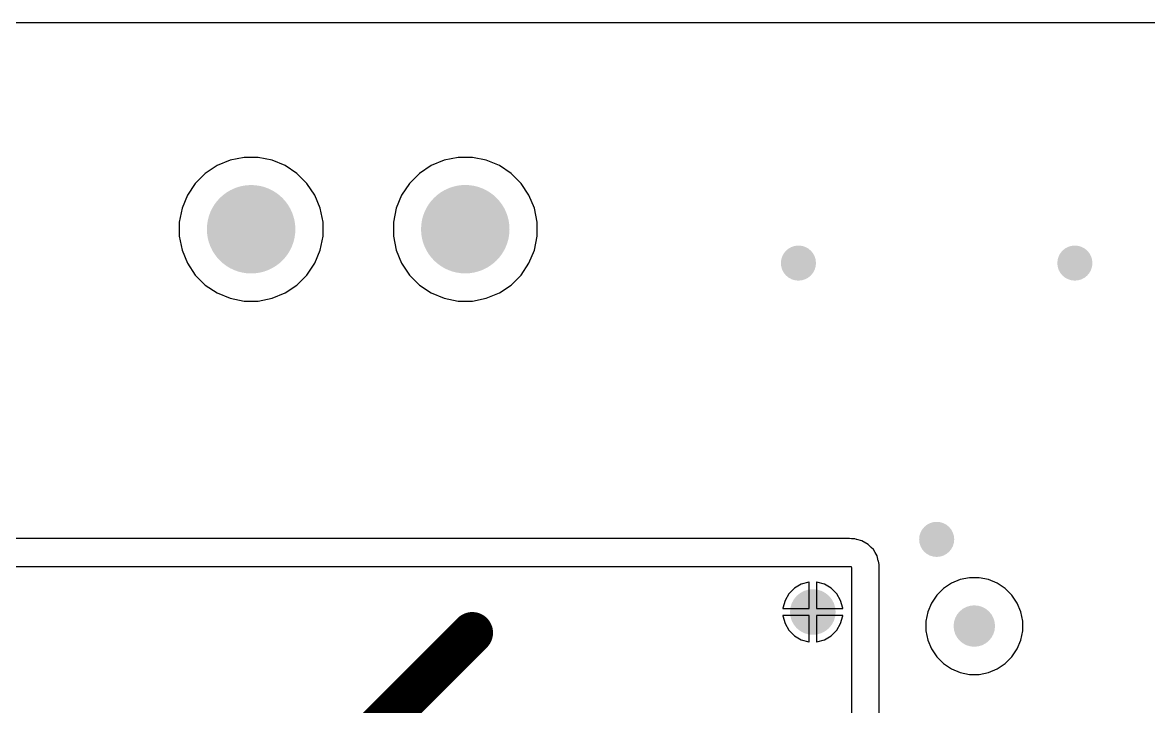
# Model space of a CAD drawing. Header units: inches. Extents: x 4.53 to 13.89, y 0.79 to 10.58.
# Drawn here: x 8.737 to 10.341, y 9.604 to 10.579 of the extents above; entities that cross this region are included whole.
import ezdxf

# ---------------------------------------------------------------- set-up
doc = ezdxf.new("R2010")
doc.units = ezdxf.units.IN
doc.header["$MEASUREMENT"] = 0
for name, color, linetype in [('Bottom Layer', 5, 'Continuous'), ('Pad Holes', 156, 'Continuous'), ('Via Holes', 16, 'Continuous')]:
    doc.layers.add(name, color=color, linetype=linetype)

# ---------------------------------------------------------------- blocks, each defined once
blk = doc.blocks.new('HEATSINK_HS_6835_20')
at = {"layer": 'Pad Holes'}
h = blk.add_hatch(color=7, dxfattribs=at)
edge = h.paths.add_edge_path()
edge.add_arc((0.1441, 0.4272), 0.063, 0, 360)
blk = doc.blocks.new('HEATSINK_HS_6835_21')
at = {"layer": 'Pad Holes'}
h = blk.add_hatch(color=7, dxfattribs=at)
edge = h.paths.add_edge_path()
edge.add_arc((2.5281, 0.4273), 0.063, 0, 360)
blk = doc.blocks.new('RES_2W_VERTICAL_146')
at = {"layer": 'Bottom Layer'}
h = blk.add_hatch(color=5, dxfattribs=at)
edge = h.paths.add_edge_path()
edge.add_arc((0, 0), 0.0295, 0, 360)
h = blk.add_hatch(color=5, dxfattribs=at)
edge = h.paths.add_edge_path()
edge.add_arc((0.195, 0), 0.0295, 0, 360)
at = {"layer": 'Pad Holes'}
h = blk.add_hatch(color=7, dxfattribs=at)
edge = h.paths.add_edge_path()
edge.add_arc((0, 0), 0.0197, 0, 360)
h = blk.add_hatch(color=7, dxfattribs=at)
edge = h.paths.add_edge_path()
edge.add_arc((0.195, 0), 0.0197, 0, 360)
blk = doc.blocks.new('CAP_PANASSONIC_1U_450V_147')
at = {"layer": 'Bottom Layer'}
h = blk.add_hatch(color=5, dxfattribs=at)
edge = h.paths.add_edge_path()
edge.add_arc((0, 0), 0.0325, 0, 360)
h = blk.add_hatch(color=5, dxfattribs=at)
edge = h.paths.add_edge_path()
edge.add_arc((0.59, 0), 0.0325, 0, 360)
at = {"layer": 'Pad Holes'}
h = blk.add_hatch(color=7, dxfattribs=at)
edge = h.paths.add_edge_path()
edge.add_arc((0, 0), 0.02, 0, 360)
h = blk.add_hatch(color=7, dxfattribs=at)
edge = h.paths.add_edge_path()
edge.add_arc((0.59, 0), 0.02, 0, 360)

msp = doc.modelspace()

# ---------------------------------------------------------------- hatches: boundary and pattern name
at = {"layer": 'Bottom Layer'}
h = msp.add_hatch(color=5, dxfattribs=at)
edge = h.paths.add_edge_path()
edge.add_arc((9.8425, 10.2362), 0.025, 0, 360)
h = msp.add_hatch(color=5, dxfattribs=at)
edge = h.paths.add_edge_path()
edge.add_arc((10.2362, 10.2362), 0.025, 0, 360)
h = msp.add_hatch(color=5, dxfattribs=at)
edge = h.paths.add_edge_path()
edge.add_arc((10.0394, 9.8425), 0.025, 0, 360)
at = {"layer": 'Via Holes'}
h = msp.add_hatch(color=7, dxfattribs=at)
edge = h.paths.add_edge_path()
edge.add_arc((9.8425, 10.2362), 0.014, 0, 360)
h = msp.add_hatch(color=7, dxfattribs=at)
edge = h.paths.add_edge_path()
edge.add_arc((10.2362, 10.2362), 0.014, 0, 360)
h = msp.add_hatch(color=7, dxfattribs=at)
edge = h.paths.add_edge_path()
edge.add_arc((10.0394, 9.8425), 0.014, 0, 360)

# ---------------------------------------------------------------- linework, layer by layer
at = {"layer": 'Bottom Layer'}
for p, q in [((6.5704, 10.579), (12.147, 10.579)), ((9.0331, 10.3829), (9.0145, 10.3751)), ((9.0529, 10.3868), (9.0331, 10.3829)), ((9.0731, 10.3868), (9.0529, 10.3868)), ((9.0929, 10.3829), (9.0731, 10.3868)), ((9.1115, 10.3751), (9.0929, 10.3829)), ((9.3381, 10.3829), (9.3195, 10.3751)), ((9.3579, 10.3868), (9.3381, 10.3829)), ((9.3781, 10.3868), (9.3579, 10.3868)), ((9.3979, 10.3829), (9.3781, 10.3868)), ((9.4165, 10.3751), (9.3979, 10.3829)), ((8.9977, 10.3639), (8.9835, 10.3497)), ((9.0145, 10.3751), (8.9977, 10.3639)), ((9.1283, 10.3639), (9.1115, 10.3751)), ((9.1425, 10.3497), (9.1283, 10.3639)), ((9.3027, 10.3639), (9.2885, 10.3497)), ((9.3195, 10.3751), (9.3027, 10.3639)), ((9.4333, 10.3639), (9.4165, 10.3751)), ((9.4475, 10.3497), (9.4333, 10.3639)), ((8.9835, 10.3497), (8.9723, 10.3329)), ((9.1537, 10.3329), (9.1425, 10.3497)), ((9.2885, 10.3497), (9.2773, 10.3329)), ((9.4587, 10.3329), (9.4475, 10.3497)), ((8.9723, 10.3329), (8.9646, 10.3143)), ((9.1614, 10.3143), (9.1537, 10.3329)), ((9.2773, 10.3329), (9.2696, 10.3143)), ((9.4664, 10.3143), (9.4587, 10.3329)), ((8.9646, 10.3143), (8.9606, 10.2945)), ((9.1654, 10.2945), (9.1614, 10.3143)), ((9.2696, 10.3143), (9.2656, 10.2945)), ((9.4704, 10.2945), (9.4664, 10.3143)), ((8.9606, 10.2945), (8.9606, 10.2744)), ((9.1654, 10.2744), (9.1654, 10.2945)), ((9.2656, 10.2945), (9.2656, 10.2744)), ((9.4704, 10.2744), (9.4704, 10.2945)), ((8.9606, 10.2744), (8.9646, 10.2546)), ((9.1614, 10.2546), (9.1654, 10.2744)), ((9.2656, 10.2744), (9.2696, 10.2546)), ((9.4664, 10.2546), (9.4704, 10.2744)), ((8.9646, 10.2546), (8.9723, 10.2359)), ((9.1537, 10.2359), (9.1614, 10.2546)), ((9.2696, 10.2546), (9.2773, 10.2359)), ((9.4587, 10.2359), (9.4664, 10.2546)), ((8.9723, 10.2359), (8.9835, 10.2192)), ((9.1425, 10.2192), (9.1537, 10.2359)), ((9.2773, 10.2359), (9.2885, 10.2192)), ((9.4475, 10.2192), (9.4587, 10.2359)), ((8.9835, 10.2192), (8.9977, 10.2049)), ((9.1283, 10.2049), (9.1425, 10.2192)), ((9.2885, 10.2192), (9.3027, 10.2049)), ((9.4333, 10.2049), (9.4475, 10.2192)), ((8.9977, 10.2049), (9.0145, 10.1937)), ((9.1115, 10.1937), (9.1283, 10.2049)), ((9.3027, 10.2049), (9.3195, 10.1937)), ((9.4165, 10.1937), (9.4333, 10.2049)), ((9.0145, 10.1937), (9.0331, 10.186)), ((9.0331, 10.186), (9.0529, 10.1821)), ((9.0731, 10.1821), (9.0929, 10.186)), ((9.0929, 10.186), (9.1115, 10.1937)), ((9.3195, 10.1937), (9.3381, 10.186)), ((9.3381, 10.186), (9.3579, 10.1821)), ((9.3781, 10.1821), (9.3979, 10.186)), ((9.3979, 10.186), (9.4165, 10.1937)), ((9.0529, 10.1821), (9.0731, 10.1821)), ((9.3579, 10.1821), (9.3781, 10.1821)), ((9.9154, 9.8437), (8.5106, 9.8437)), ((9.918, 9.8434), (9.9154, 9.8437)), ((9.9206, 9.8434), (9.918, 9.8434)), ((9.9229, 9.8431), (9.9206, 9.8434)), ((9.9254, 9.8424), (9.9229, 9.8431)), ((9.9229, 9.8431), (9.9229, 9.8431)), ((9.9229, 9.8431), (9.9229, 9.8431)), ((9.9257, 9.8424), (9.9254, 9.8424)), ((9.9259, 9.8422), (9.9257, 9.8424)), ((9.9329, 9.8404), (9.9259, 9.8422)), ((9.9419, 9.8352), (9.9329, 9.8404)), ((9.9329, 9.8404), (9.9329, 9.8404)), ((9.9329, 9.8404), (9.9329, 9.8404)), ((9.9463, 9.8308), (9.9419, 9.8352)), ((9.9492, 9.8279), (9.9463, 9.8308)), ((9.9516, 9.8237), (9.9492, 9.8279)), ((9.9492, 9.8279), (9.9492, 9.8279)), ((9.9492, 9.8279), (9.9492, 9.8279)), ((9.9544, 9.8189), (9.9516, 9.8237)), ((9.9562, 9.8119), (9.9544, 9.8189)), ((9.9544, 9.8189), (9.9544, 9.8189)), ((9.9544, 9.8189), (9.9544, 9.8189)), ((8.5106, 9.804), (9.9154, 9.804)), ((9.9154, 9.804), (9.9177, 9.8037)), ((9.9177, 9.8037), (9.918, 9.8014)), ((9.918, 9.8014), (9.918, 9.774)), ((9.9564, 9.8117), (9.9562, 9.8119)), ((9.9564, 9.8114), (9.9564, 9.8117)), ((9.9571, 9.8089), (9.9564, 9.8114)), ((9.9574, 9.8066), (9.9571, 9.8089)), ((9.9571, 9.8089), (9.9571, 9.8089)), ((9.9571, 9.8089), (9.9571, 9.8089)), ((9.9574, 9.804), (9.9574, 9.8066)), ((9.9577, 9.8014), (9.9574, 9.804)), ((9.9577, 9.774), (9.9577, 9.8014)), ((10.0729, 9.7852), (10.0604, 9.7801)), ((10.0862, 9.7879), (10.0729, 9.7852)), ((10.0998, 9.7879), (10.0862, 9.7879)), ((10.1131, 9.7852), (10.0998, 9.7879)), ((10.1256, 9.7801), (10.1131, 9.7852)), ((9.8369, 9.773), (9.829, 9.7651)), ((9.8466, 9.7786), (9.8369, 9.773)), ((9.8574, 9.7815), (9.8466, 9.7786)), ((9.858, 9.7815), (9.8574, 9.7815)), ((9.858, 9.744), (9.858, 9.7815)), ((9.8686, 9.7815), (9.868, 9.7815)), ((9.868, 9.7815), (9.868, 9.744)), ((9.8794, 9.7786), (9.8686, 9.7815)), ((9.8891, 9.773), (9.8794, 9.7786)), ((9.897, 9.7651), (9.8891, 9.773)), ((9.918, 9.774), (9.918, 9.4566)), ((9.9577, 9.4566), (9.9577, 9.774)), ((10.0491, 9.7725), (10.0395, 9.7629)), ((10.0604, 9.7801), (10.0491, 9.7725)), ((10.1369, 9.7725), (10.1256, 9.7801)), ((10.1465, 9.7629), (10.1369, 9.7725)), ((9.8234, 9.7554), (9.8205, 9.7446)), ((9.829, 9.7651), (9.8234, 9.7554)), ((9.9026, 9.7554), (9.897, 9.7651)), ((9.9055, 9.7446), (9.9026, 9.7554)), ((10.0319, 9.7516), (10.0268, 9.7391)), ((10.0395, 9.7629), (10.0319, 9.7516)), ((10.1541, 9.7516), (10.1465, 9.7629)), ((10.1592, 9.7391), (10.1541, 9.7516)), ((9.8205, 9.7446), (9.8205, 9.744)), ((9.8205, 9.744), (9.858, 9.744)), ((9.868, 9.744), (9.9055, 9.744)), ((9.9055, 9.744), (9.9055, 9.7446)), ((10.0268, 9.7391), (10.0241, 9.7258)), ((10.1619, 9.7258), (10.1592, 9.7391)), ((9.858, 9.734), (9.8205, 9.734)), ((9.8205, 9.734), (9.8205, 9.7334)), ((9.8205, 9.7334), (9.8234, 9.7226)), ((9.8234, 9.7226), (9.829, 9.7129)), ((9.858, 9.6965), (9.858, 9.734)), ((9.9055, 9.734), (9.868, 9.734)), ((9.868, 9.734), (9.868, 9.6965)), ((9.897, 9.7129), (9.9026, 9.7226)), ((9.9026, 9.7226), (9.9055, 9.7334)), ((9.9055, 9.7334), (9.9055, 9.734)), ((10.0241, 9.7258), (10.0241, 9.7122)), ((10.1619, 9.7122), (10.1619, 9.7258)), ((9.829, 9.7129), (9.8369, 9.705)), ((9.8369, 9.705), (9.8466, 9.6994)), ((9.8794, 9.6994), (9.8891, 9.705)), ((9.8891, 9.705), (9.897, 9.7129)), ((10.0241, 9.7122), (10.0268, 9.6989)), ((10.1592, 9.6989), (10.1619, 9.7122)), ((9.8466, 9.6994), (9.8574, 9.6965)), ((9.8574, 9.6965), (9.858, 9.6965)), ((9.868, 9.6965), (9.8686, 9.6965)), ((9.8686, 9.6965), (9.8794, 9.6994)), ((10.0268, 9.6989), (10.0319, 9.6864)), ((10.0319, 9.6864), (10.0395, 9.6751)), ((10.1465, 9.6751), (10.1541, 9.6864)), ((10.1541, 9.6864), (10.1592, 9.6989)), ((10.0395, 9.6751), (10.0491, 9.6655)), ((10.1369, 9.6655), (10.1465, 9.6751)), ((10.0491, 9.6655), (10.0604, 9.6579)), ((10.0604, 9.6579), (10.0729, 9.6528)), ((10.1131, 9.6528), (10.1256, 9.6579)), ((10.1256, 9.6579), (10.1369, 9.6655)), ((10.0729, 9.6528), (10.0862, 9.6501)), ((10.0862, 9.6501), (10.0998, 9.6501)), ((10.0998, 9.6501), (10.1131, 9.6528))]:
    msp.add_line(p, q, dxfattribs=at)
msp.add_lwpolyline([(8.938, 9.2694, 0.0591, 0.0591, 0), (9.378, 9.7094, 0.0591, 0.0591, 0)], format="xyseb", dxfattribs=at)
msp.add_lwpolyline([(9.3632, 9.7094, 0.0295, 0.0295, 1), (9.3928, 9.7094, 0.0295, 0.0295, 1)], format="xyseb", close=True, dxfattribs=at)

# ---------------------------------------------------------------- block references
for name, p in [('HEATSINK_HS_6835_21', (6.5349, 9.8571)), ('HEATSINK_HS_6835_20', (9.2239, 9.8573))]:
    msp.add_blockref(name, p)
for name, p, rotation in [('CAP_PANASSONIC_1U_450V_147', (9.863, 9.149), 90), ('RES_2W_VERTICAL_146', (10.093, 9.719), 270)]:
    msp.add_blockref(name, p, dxfattribs=dict(rotation=rotation))

doc.saveas('drawing.dxf')
